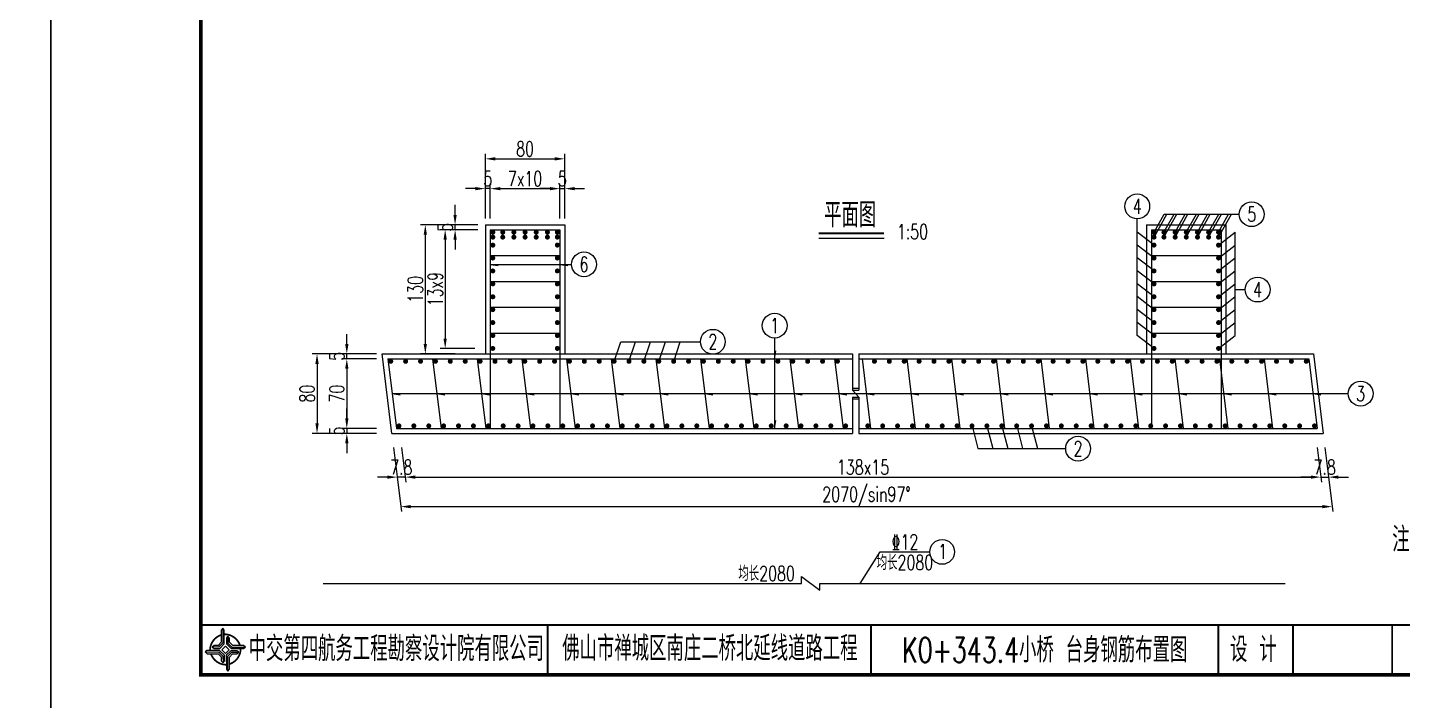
# Model space of a CAD drawing. Header units: millimetres. Extents: x -51 to 12129, y -1309 to -715.
# Drawn here: x 2884.6 to 3161.6, y -1006.8 to -871.3 of the extents above; entities that cross this region are included whole.
import ezdxf
from ezdxf.enums import TextEntityAlignment as Align

# ---------------------------------------------------------------- set-up
doc = ezdxf.new("R2010")
doc.units = ezdxf.units.MM
doc.header["$LTSCALE"] = 0.25
doc.layers.add('TEXT', color=7, linetype='Continuous', lineweight=18)
for name, color, linetype in [('YOLLOW', 7, 'Continuous'), ('图框', 7, 'Continuous'), ('尺寸标注', 2, 'Continuous'), ('文字', 7, 'Continuous'), ('文字字符', 7, 'Continuous'), ('标注', 4, 'Continuous'), ('次轮廓线', 7, 'Continuous'), ('钢筋', 6, 'Continuous')]:
    doc.layers.add(name, color=color, linetype=linetype)
doc.styles.get("Standard").update_dxf_attribs({"font": 'simplex1.shx', "width": 0.7, "bigfont": 'hztxt.shx'})
doc.dimstyles.new('比例1：50', dxfattribs={"dimscale": 0, "dimtxt": 3, "dimasz": 2, "dimexe": 1, "dimexo": 1, "dimgap": 0.5, "dimtad": 1, "dimdec": 1, "dimlfac": 5, "dimzin": 13, "dimdsep": 46, "dimtxsty": 'Standard', "dimcen": -1, "dimclrd": 256, "dimclre": 256, "dimclrt": 7, "dimaunit": 1, "dimadec": 3, "dimazin": 0, "dimtfac": 0.0005, "dimtdec": 1, "dimtix": 1, "dimtmove": 2, "dimatfit": 3, "dimfxl": 0, "dimtolj": 1, "dimtzin": 13, "dimarcsym": 0})

# ---------------------------------------------------------------- blocks, each defined once
blk = doc.blocks.new('tb')
at = {"lineweight": -3}
h = blk.add_hatch(color=256, dxfattribs=at)
h.paths.add_polyline_path([(-1.23, -0.13), (-3.78, -0.14), (-4.14, -0.41), (-1.4, -0.44), (-0.56, -1.24), (-0.54, -2.62), (-0.27, -2.2), (-0.26, -1.06)])
h.paths.add_polyline_path([(0.13, -1.08), (0.14, -3.86), (0.41, -4.26), (0.44, -1.24), (1.25, -0.43), (2.66, -0.43), (2.26, -0.16), (1.07, -0.15)])
h.paths.add_polyline_path([(1.08, 0.3), (3.62, 0.3), (4.02, 0.56), (1.25, 0.57), (0.43, 1.39), (0.43, 2.8), (0.16, 2.41), (0.15, 1.24)])
h.paths.add_polyline_path([(-0.28, 1.21), (-0.28, 3.99), (-0.56, 4.39), (-0.57, 1.41), (-1.38, 0.6), (-2.74, 0.56), (-2.33, 0.3), (-1.2, 0.29)])
for p, q in [((-0.56, 4.39), (-0.57, 1.41)), ((0.43, 2.8), (0.43, 1.39)), ((-1.38, 0.6), (-2.74, 0.56)), ((-0.57, 1.41), (-1.38, 0.6)), ((0.43, 1.39), (1.25, 0.57)), ((1.25, 0.57), (4.02, 0.56)), ((-4.14, -0.41), (-1.4, -0.44)), ((-1.4, -0.44), (-0.56, -1.24)), ((-0.56, -1.24), (-0.54, -2.62)), ((0.41, -4.26), (0.44, -1.24)), ((0.44, -1.24), (1.25, -0.43)), ((1.25, -0.43), (2.66, -0.43))]:
    blk.add_line(p, q, dxfattribs=at)
at = {"lineweight": -3, "const_width": 0.35, "flags": 128}
for points in [[(-0.9, 3.02, 0.324167), (-3.16, -0.14)], [(2.88, 0.92, 0.324403), (-0.24, 3.15)], [(0.75, -2.86, 0.325418), (3.02, 0.26)], [(-2.98, -0.76, 0.322976), (0.14, -2.98)]]:
    blk.add_lwpolyline(points, format="xyb", dxfattribs=at)
at = {"lineweight": -3, "flags": 128}
for points in [[(-0.9, 3.99), (-0.9, 1.58), (-1.53, 0.91), (-2.34, 0.91), (-2.74, 0.56), (-2.33, 0.3), (-1.2, 0.29), (-0.28, 1.21), (-0.28, 3.99), (-0.56, 4.39)], [(3.62, 0.92), (1.43, 0.92), (0.77, 1.54), (0.77, 2.38), (0.43, 2.8), (0.16, 2.41), (0.15, 1.24), (1.08, 0.3), (3.62, 0.3), (4.02, 0.56)], [(-0.04, 0.77), (0.68, 0.04), (-0.04, -0.69), (-0.77, 0.05)], [(-3.73, -0.76), (-1.54, -0.76), (-0.89, -1.39), (-0.89, -2.21), (-0.54, -2.62), (-0.27, -2.2), (-0.26, -1.06), (-1.23, -0.13), (-3.78, -0.14), (-4.14, -0.41)], [(0.75, -3.85), (0.75, -1.43), (1.4, -0.78), (2.26, -0.78), (2.66, -0.43), (2.26, -0.16), (1.07, -0.15), (0.13, -1.08), (0.14, -3.86), (0.41, -4.26)]]:
    blk.add_lwpolyline(points, close=True, dxfattribs=at)
blk = doc.blocks.new('*D845')
at = {"layer": 'Defpoints', "color": 0}
for p in [(2975.37, -911.04), (2964.76, -937.04), (2975.37, -937.04)]:
    blk.add_point(p, dxfattribs=at)
at = {"layer": '标注', "lineweight": -2}
for p, q in [((2970.76, -911.04), (2963.76, -911.04)), ((2964.76, -913.04), (2964.76, -935.04)), ((2970.76, -937.04), (2963.76, -937.04))]:
    blk.add_line(p, q, dxfattribs=at)
at = {"layer": '标注'}
for points in [[(2964.42, -913.04), (2965.09, -913.04), (2964.76, -911.04)], [(2964.42, -935.04), (2965.09, -935.04), (2964.76, -937.04)]]:
    blk.add_solid(points, dxfattribs=at)
at = {"layer": '标注', "color": 7, "insert": (2962.76, -924.04), "char_height": 3, "attachment_point": 5, "rotation": 90}
blk.add_mtext('\\A1;130', dxfattribs=at)
blk = doc.blocks.new('*D846')
at = {"layer": 'Defpoints', "color": 0}
for p in [(2970.76, -911.04), (2976.37, -911.04), (2976.37, -912.04)]:
    blk.add_point(p, dxfattribs=at)
at = {"layer": '标注', "lineweight": -2}
for p, q in [((2970.76, -909.04), (2970.76, -907.04)), ((2975.37, -911.04), (2969.76, -911.04)), ((2970.76, -912.04), (2970.76, -911.04)), ((2975.37, -912.04), (2969.76, -912.04)), ((2970.76, -914.04), (2970.76, -916.04))]:
    blk.add_line(p, q, dxfattribs=at)
at = {"layer": '标注'}
for points in [[(2970.42, -909.04), (2971.09, -909.04), (2970.76, -911.04)], [(2970.42, -914.04), (2971.09, -914.04), (2970.76, -912.04)]]:
    blk.add_solid(points, dxfattribs=at)
at = {"layer": '标注', "color": 7, "insert": (2968.76, -911.54), "char_height": 3, "attachment_point": 5, "rotation": 90}
blk.add_mtext('\\A1;5', dxfattribs=at)
blk = doc.blocks.new('*D847')
at = {"layer": 'Defpoints', "color": 0}
for p in [(2977.85, -912.04), (2968.76, -935.94), (2978.1, -935.94)]:
    blk.add_point(p, dxfattribs=at)
at = {"layer": '标注', "lineweight": -2}
for p, q in [((2974.76, -912.04), (2967.76, -912.04)), ((2968.76, -914.04), (2968.76, -933.94)), ((2974.76, -935.94), (2967.76, -935.94))]:
    blk.add_line(p, q, dxfattribs=at)
at = {"layer": '标注'}
for points in [[(2968.42, -914.04), (2969.09, -914.04), (2968.76, -912.04)], [(2968.42, -933.94), (2969.09, -933.94), (2968.76, -935.94)]]:
    blk.add_solid(points, dxfattribs=at)
at = {"layer": '标注', "color": 7, "insert": (2966.76, -923.99), "char_height": 3, "attachment_point": 5, "rotation": 90}
blk.add_mtext('\\A1;13x9', dxfattribs=at)
blk = doc.blocks.new('*D848')
at = {"layer": 'Defpoints', "color": 0}
for p in [(2956.05, -937.04), (2942.94, -953.04), (2958.02, -953.04)]:
    blk.add_point(p, dxfattribs=at)
at = {"layer": '标注', "lineweight": -2}
for p, q in [((2948.94, -937.04), (2941.94, -937.04)), ((2942.94, -939.04), (2942.94, -951.04)), ((2948.94, -953.04), (2941.94, -953.04))]:
    blk.add_line(p, q, dxfattribs=at)
at = {"layer": '标注'}
for points in [[(2942.61, -939.04), (2943.28, -939.04), (2942.94, -937.04)], [(2942.61, -951.04), (2943.28, -951.04), (2942.94, -953.04)]]:
    blk.add_solid(points, dxfattribs=at)
at = {"layer": '标注', "color": 7, "insert": (2940.94, -945.04), "char_height": 3, "attachment_point": 5, "rotation": 90}
blk.add_mtext('\\A1;80', dxfattribs=at)
blk = doc.blocks.new('*D849')
at = {"layer": 'Defpoints', "color": 0}
for p in [(2948.94, -937.04), (2958.8, -937.04), (2958.8, -938.04)]:
    blk.add_point(p, dxfattribs=at)
at = {"layer": '标注', "lineweight": -2}
for p, q in [((2948.94, -935.04), (2948.94, -933.04)), ((2954.94, -937.04), (2947.94, -937.04)), ((2954.94, -938.04), (2947.94, -938.04)), ((2948.94, -938.04), (2948.94, -937.04)), ((2948.94, -940.04), (2948.94, -942.04))]:
    blk.add_line(p, q, dxfattribs=at)
at = {"layer": '标注'}
for points in [[(2948.61, -935.04), (2949.28, -935.04), (2948.94, -937.04)], [(2948.61, -940.04), (2949.28, -940.04), (2948.94, -938.04)]]:
    blk.add_solid(points, dxfattribs=at)
at = {"layer": '标注', "color": 7, "insert": (2946.94, -937.54), "char_height": 3, "attachment_point": 5, "rotation": 90}
blk.add_mtext('\\A1;5', dxfattribs=at)
blk = doc.blocks.new('*D850')
at = {"layer": 'Defpoints', "color": 0}
for p in [(2958.8, -938.04), (2948.94, -952.04), (2960.39, -952.04)]:
    blk.add_point(p, dxfattribs=at)
at = {"layer": '标注', "lineweight": -2}
for p, q in [((2954.94, -938.04), (2947.94, -938.04)), ((2948.94, -940.04), (2948.94, -950.04)), ((2954.94, -952.04), (2947.94, -952.04))]:
    blk.add_line(p, q, dxfattribs=at)
at = {"layer": '标注'}
for points in [[(2948.61, -940.04), (2949.28, -940.04), (2948.94, -938.04)], [(2948.61, -950.04), (2949.28, -950.04), (2948.94, -952.04)]]:
    blk.add_solid(points, dxfattribs=at)
at = {"layer": '标注', "color": 7, "insert": (2946.94, -945.04), "char_height": 3, "attachment_point": 5, "rotation": 90}
blk.add_mtext('\\A1;70', dxfattribs=at)
blk = doc.blocks.new('*D851')
at = {"layer": 'Defpoints', "color": 0}
for p in [(2960.39, -952.04), (2948.94, -953.04), (2960.39, -953.04)]:
    blk.add_point(p, dxfattribs=at)
at = {"layer": '标注', "lineweight": -2}
for p, q in [((2948.94, -950.04), (2948.94, -948.04)), ((2954.94, -952.04), (2947.94, -952.04)), ((2948.94, -952.04), (2948.94, -953.04)), ((2954.94, -953.04), (2947.94, -953.04)), ((2948.94, -955.04), (2948.94, -957.04))]:
    blk.add_line(p, q, dxfattribs=at)
at = {"layer": '标注'}
for points in [[(2948.61, -950.04), (2949.28, -950.04), (2948.94, -952.04)], [(2948.61, -955.04), (2949.28, -955.04), (2948.94, -953.04)]]:
    blk.add_solid(points, dxfattribs=at)
at = {"layer": '标注', "color": 7, "insert": (2946.94, -952.54), "char_height": 3, "attachment_point": 5, "rotation": 90}
blk.add_mtext('\\A1;5', dxfattribs=at)
blk = doc.blocks.new('*D852')
at = {"layer": 'Defpoints', "color": 0}
for p in [(2992.85, -897.76), (2976.85, -911.04), (2992.85, -911.04)]:
    blk.add_point(p, dxfattribs=at)
at = {"layer": '标注', "lineweight": -2}
for p, q in [((2976.85, -903.76), (2976.85, -896.76)), ((2992.85, -903.76), (2992.85, -896.76)), ((2978.85, -897.76), (2990.85, -897.76))]:
    blk.add_line(p, q, dxfattribs=at)
at = {"layer": '标注'}
for points in [[(2978.85, -897.43), (2978.85, -898.09), (2976.85, -897.76)], [(2990.85, -897.43), (2990.85, -898.09), (2992.85, -897.76)]]:
    blk.add_solid(points, dxfattribs=at)
at = {"layer": '标注', "color": 7, "insert": (2984.85, -895.76), "char_height": 3, "attachment_point": 5}
blk.add_mtext('\\A1;80', dxfattribs=at)
blk = doc.blocks.new('*D853')
at = {"layer": 'Defpoints', "color": 0}
for p in [(2976.85, -903.76), (2976.85, -912.04), (2977.85, -912.04)]:
    blk.add_point(p, dxfattribs=at)
at = {"layer": '标注', "lineweight": -2}
for p, q in [((2976.85, -909.76), (2976.85, -902.76)), ((2977.85, -909.76), (2977.85, -902.76)), ((2974.85, -903.76), (2972.85, -903.76)), ((2977.85, -903.76), (2976.85, -903.76)), ((2979.85, -903.76), (2981.85, -903.76))]:
    blk.add_line(p, q, dxfattribs=at)
at = {"layer": '标注'}
for points in [[(2974.85, -903.43), (2974.85, -904.09), (2976.85, -903.76)], [(2979.85, -903.43), (2979.85, -904.09), (2977.85, -903.76)]]:
    blk.add_solid(points, dxfattribs=at)
at = {"layer": '标注', "color": 7, "insert": (2977.35, -901.76), "char_height": 3, "attachment_point": 5}
blk.add_mtext('\\A1;5', dxfattribs=at)
blk = doc.blocks.new('*D854')
at = {"layer": 'Defpoints', "color": 0}
for p in [(2991.85, -903.76), (2977.85, -912.04), (2991.85, -912.04)]:
    blk.add_point(p, dxfattribs=at)
at = {"layer": '标注', "lineweight": -2}
for p, q in [((2977.85, -909.76), (2977.85, -902.76)), ((2991.85, -909.76), (2991.85, -902.76)), ((2979.85, -903.76), (2989.85, -903.76))]:
    blk.add_line(p, q, dxfattribs=at)
at = {"layer": '标注'}
for points in [[(2979.85, -903.43), (2979.85, -904.09), (2977.85, -903.76)], [(2989.85, -903.43), (2989.85, -904.09), (2991.85, -903.76)]]:
    blk.add_solid(points, dxfattribs=at)
at = {"layer": '标注', "color": 7, "insert": (2984.85, -901.76), "char_height": 3, "attachment_point": 5}
blk.add_mtext('\\A1;7x10', dxfattribs=at)
blk = doc.blocks.new('*D855')
at = {"layer": 'Defpoints', "color": 0}
for p in [(2992.85, -903.76), (2991.85, -912.04), (2992.85, -912.04)]:
    blk.add_point(p, dxfattribs=at)
at = {"layer": '标注', "lineweight": -2}
for p, q in [((2991.85, -909.76), (2991.85, -902.76)), ((2992.85, -909.76), (2992.85, -902.76)), ((2989.85, -903.76), (2987.85, -903.76)), ((2991.85, -903.76), (2992.85, -903.76)), ((2994.85, -903.76), (2996.85, -903.76))]:
    blk.add_line(p, q, dxfattribs=at)
at = {"layer": '标注'}
for points in [[(2989.85, -903.43), (2989.85, -904.09), (2991.85, -903.76)], [(2994.85, -903.43), (2994.85, -904.09), (2992.85, -903.76)]]:
    blk.add_solid(points, dxfattribs=at)
at = {"layer": '标注', "color": 7, "insert": (2992.35, -901.76), "char_height": 3, "attachment_point": 5}
blk.add_mtext('\\A1;5', dxfattribs=at)
blk = doc.blocks.new('*D856')
at = {"layer": 'Defpoints', "color": 0}
for p in [(2957.83, -951.54), (2959.45, -951.54), (2959.1, -961.85)]:
    blk.add_point(p, dxfattribs=at)
at = {"layer": '标注', "lineweight": -2}
for p, q in [((2958.37, -955.9), (2959.22, -962.85)), ((2959.99, -955.9), (2960.84, -962.85)), ((2957.1, -961.85), (2955.1, -961.85)), ((2960.72, -961.85), (2959.1, -961.85)), ((2962.72, -961.85), (2964.72, -961.85))]:
    blk.add_line(p, q, dxfattribs=at)
at = {"layer": '标注'}
for points in [[(2957.1, -961.52), (2957.1, -962.18), (2959.1, -961.85)], [(2962.72, -961.52), (2962.72, -962.18), (2960.72, -961.85)]]:
    blk.add_solid(points, dxfattribs=at)
at = {"layer": '标注', "color": 7, "insert": (2959.91, -959.85), "char_height": 3, "attachment_point": 5}
blk.add_mtext('\\A1;7.8', dxfattribs=at)
blk = doc.blocks.new('*D857')
at = {"layer": 'Defpoints', "color": 0}
for p in [(2959.45, -951.54), (3143.9, -951.54), (3145.17, -961.85)]:
    blk.add_point(p, dxfattribs=at)
at = {"layer": '标注', "lineweight": -2}
for p, q in [((2959.99, -955.9), (2960.84, -962.85)), ((3144.44, -955.9), (3145.29, -962.85)), ((2962.72, -961.85), (3143.17, -961.85))]:
    blk.add_line(p, q, dxfattribs=at)
at = {"layer": '标注'}
for points in [[(2962.72, -961.52), (2962.72, -962.18), (2960.72, -961.85)], [(3143.17, -961.52), (3143.17, -962.18), (3145.17, -961.85)]]:
    blk.add_solid(points, dxfattribs=at)
at = {"layer": '标注', "color": 7, "insert": (3052.94, -959.85), "char_height": 3, "attachment_point": 5}
blk.add_mtext('\\A1;138x15', dxfattribs=at)
blk = doc.blocks.new('*D858')
at = {"layer": 'Defpoints', "color": 0}
for p in [(3143.9, -951.54), (3145.45, -951.54), (3146.72, -961.85)]:
    blk.add_point(p, dxfattribs=at)
at = {"layer": '标注', "lineweight": -2}
for p, q in [((3144.44, -955.9), (3145.29, -962.85)), ((3145.99, -955.9), (3146.84, -962.85)), ((3143.17, -961.85), (3141.17, -961.85)), ((3145.17, -961.85), (3146.72, -961.85)), ((3148.72, -961.85), (3150.72, -961.85))]:
    blk.add_line(p, q, dxfattribs=at)
at = {"layer": '标注'}
for points in [[(3143.17, -961.52), (3143.17, -962.18), (3145.17, -961.85)], [(3148.72, -961.52), (3148.72, -962.18), (3146.72, -961.85)]]:
    blk.add_solid(points, dxfattribs=at)
at = {"layer": '标注', "color": 7, "insert": (3145.94, -959.85), "char_height": 3, "attachment_point": 5}
blk.add_mtext('\\A1;7.8', dxfattribs=at)
blk = doc.blocks.new('*D859')
at = {"layer": 'Defpoints', "color": 0}
for p in [(2957.98, -952.76), (3145.6, -952.76), (3147.45, -967.8)]:
    blk.add_point(p, dxfattribs=at)
at = {"layer": '标注', "lineweight": -2}
for p, q in [((2959.1, -961.85), (2959.95, -968.8)), ((3146.72, -961.85), (3147.57, -968.8)), ((2961.83, -967.8), (3145.45, -967.8))]:
    blk.add_line(p, q, dxfattribs=at)
at = {"layer": '标注'}
for points in [[(2961.83, -967.46), (2961.83, -968.13), (2959.83, -967.8)], [(3145.45, -967.46), (3145.45, -968.13), (3147.45, -967.8)]]:
    blk.add_solid(points, dxfattribs=at)
at = {"layer": '标注', "color": 7, "insert": (3053.64, -965.8), "char_height": 3, "attachment_point": 5}
blk.add_mtext('\\A1;2070/sin97%%D', dxfattribs=at)
blk = doc.blocks.new('123')
at = {"layer": '图框', "color": 2}
blk.add_lwpolyline([(369.33, -1011.65), (369.33, -714.65), (-50.67, -714.65), (-50.67, -1011.65)], close=True, dxfattribs=at)

msp = doc.modelspace()

# ---------------------------------------------------------------- linework, layer by layer
at = {"const_width": 0.7}
msp.add_lwpolyline([(2919.54252, -1001.65472), (3299.54252, -1001.65472), (3299.54252, -724.65472), (2919.54252, -724.65472)], close=True, dxfattribs=at)
at = {"const_width": 0.4}
msp.add_lwpolyline([(2919.54252, -991.65472), (3299.54252, -991.65472)], dxfattribs=at)
at = {"layer": 'YOLLOW'}
for p, q in [((3052.38479, -983.24598), (3056.38479, -976.89869)), ((3056.38479, -976.89869), (3066.38479, -976.89869))]:
    msp.add_line(p, q, dxfattribs=at)
msp.add_circle((3068.88479, -976.89869), 2.5, dxfattribs=at)
at = {"layer": '图框', "const_width": 0.4}
for points in [[(2989.43594, -991.65472), (2989.43594, -1001.65472)], [(3054.54252, -1001.65472), (3054.54252, -991.65472)], [(3124.54252, -1001.65472), (3124.54252, -991.65472)], [(3139.54252, -1001.65472), (3139.54252, -991.65472)], [(3159.54252, -1001.65472), (3159.54252, -991.65472)]]:
    msp.add_lwpolyline(points, dxfattribs=at)
at = {"layer": '尺寸标注', "linetype": 'Continuous'}
for p, q in [((3040.56524, -983.24598), (3040.56524, -981.84605)), ((3040.56524, -981.84605), (3044.22486, -984.63359)), ((3044.22486, -984.63359), (3044.22486, -983.24598))]:
    msp.add_line(p, q, dxfattribs=at)
at = {"layer": '文字'}
msp.add_line((3044.01659, -913.729), (3057.17421, -913.729), dxfattribs=at)
at = {"layer": '文字', "const_width": 0.4}
msp.add_lwpolyline([(3044.01659, -912.729), (3057.17421, -912.729)], dxfattribs=at)
at = {"layer": '标注'}
for p, q in [((3108.18805, -933.31055), (3108.18805, -909.8354)), ((3111.56696, -912.53511), (3113.59342, -908.90426)), ((3111.56696, -913.52699), (3114.14701, -908.90426)), ((3113.56696, -912.53511), (3115.59342, -908.90426)), ((3113.56696, -913.52699), (3116.14701, -908.90426)), ((3113.59342, -908.90426), (3128.74278, -908.90426)), ((3115.81696, -912.53511), (3117.84342, -908.90426)), ((3115.81696, -913.52699), (3118.39701, -908.90426)), ((3118.06696, -912.53511), (3120.09342, -908.90426)), ((3118.06696, -913.52699), (3120.64701, -908.90426)), ((3120.31696, -912.53511), (3122.34342, -908.90426)), ((3120.31696, -913.52699), (3122.89701, -908.90426)), ((3122.56696, -912.53511), (3124.59342, -908.90426)), ((3122.56696, -913.52699), (3125.14701, -908.90426)), ((3124.56696, -912.53511), (3126.59342, -908.90426)), ((3124.56696, -913.52699), (3127.14701, -908.90426)), ((3111.56696, -915.13511), (3108.18805, -912.51055)), ((3124.56696, -915.13511), (3127.94587, -912.51055)), ((3127.94587, -933.31055), (3127.94587, -912.51055)), ((3111.56696, -917.73511), (3108.18805, -915.11055)), ((3124.56696, -917.73511), (3127.94587, -915.11055)), ((2977.85203, -919.00486), (2994.22534, -919.00486)), ((2977.85203, -919.00486), (2979.45204, -919.22971)), ((2991.85203, -919.00486), (2993.45204, -919.22971)), ((3111.56696, -920.33511), (3108.18805, -917.71055)), ((3124.56696, -920.33511), (3127.94587, -917.71055)), ((3111.56696, -922.93511), (3108.18805, -920.31055)), ((3124.56696, -922.93511), (3127.94587, -920.31055)), ((3111.56696, -925.53511), (3108.18805, -922.91055)), ((3124.56696, -925.53511), (3127.94587, -922.91055)), ((3127.94587, -924.08648), (3129.93252, -924.08648)), ((3111.56696, -928.13511), (3108.18805, -925.51055)), ((3124.56696, -928.13511), (3127.94587, -925.51055)), ((3111.56696, -930.73511), (3108.18805, -928.11055)), ((3111.56696, -933.33511), (3108.18805, -930.71055)), ((3124.56696, -930.73511), (3127.94587, -928.11055)), ((3124.56696, -933.33511), (3127.94587, -930.71055)), ((3111.56696, -935.93511), (3108.18805, -933.31055)), ((3124.56696, -935.93511), (3127.94587, -933.31055)), ((3002.79224, -938.53511), (3004.12979, -934.59596)), ((3004.12979, -934.59596), (3020.18316, -934.59596)), ((3005.79224, -938.53511), (3007.12979, -934.59596)), ((3008.79224, -938.53511), (3010.12979, -934.59596)), ((3011.79224, -938.53511), (3013.12979, -934.59596)), ((3014.79224, -938.53511), (3016.12979, -934.59596)), ((3035.13203, -933.84869), (3035.13203, -952.03511)), ((3035.13203, -938.03511), (3035.35689, -936.43509)), ((2958.08658, -945.03511), (3150.68969, -945.03511)), ((2958.08658, -945.03511), (2959.6866, -945.25996)), ((2967.08658, -945.03511), (2968.6866, -945.25996)), ((2976.08658, -945.03511), (2977.6866, -945.25996)), ((2985.08658, -945.03511), (2986.6866, -945.25996)), ((2994.08658, -945.03511), (2995.6866, -945.25996)), ((3003.08658, -945.03511), (3004.6866, -945.25996)), ((3012.08658, -945.03511), (3013.6866, -945.25996)), ((3021.08658, -945.03511), (3022.6866, -945.25996)), ((3030.08658, -945.03511), (3031.6866, -945.25996)), ((3039.08658, -945.03511), (3040.6866, -945.25996)), ((3048.08658, -945.03511), (3049.6866, -945.25996)), ((3053.60469, -945.03511), (3055.20471, -945.25996)), ((3062.60469, -945.03511), (3064.20471, -945.25996)), ((3071.60469, -945.03511), (3073.20471, -945.25996)), ((3080.60469, -945.03511), (3082.20471, -945.25996)), ((3089.60469, -945.03511), (3091.20471, -945.25996)), ((3098.60469, -945.03511), (3100.20471, -945.25996)), ((3107.60469, -945.03511), (3109.20471, -945.25996)), ((3116.60469, -945.03511), (3118.20471, -945.25996)), ((3125.60469, -945.03511), (3127.20471, -945.25996)), ((3134.60469, -945.03511), (3136.20471, -945.25996)), ((3143.60469, -945.03511), (3145.20471, -945.25996)), ((3035.13203, -952.03511), (3035.35689, -950.43509)), ((3074.89903, -951.53511), (3076.09145, -956.1192)), ((3077.89903, -951.53511), (3079.09145, -956.1192)), ((3080.89903, -951.53511), (3082.09145, -956.1192)), ((3083.89903, -951.53511), (3085.09145, -956.1192)), ((3086.89903, -951.53511), (3088.09145, -956.1192)), ((3076.09145, -956.1192), (3093.76768, -956.1192))]:
    msp.add_line(p, q, dxfattribs=at)
at = {"layer": '标注', "linetype": 'Continuous'}
for p, q in [((3050.85203, -937.03511), (3050.85203, -944.32242)), ((3052.06696, -937.03511), (3052.06696, -944.32242)), ((3050.85203, -943.95123), (3052.06696, -943.95123)), ((3050.85203, -944.32242), (3052.06696, -944.32242)), ((3050.85203, -944.32242), (3052.06696, -945.7478)), ((3050.85203, -945.7478), (3050.85203, -953.03511)), ((3050.85203, -945.7478), (3052.06696, -945.7478)), ((3050.85203, -946.11899), (3052.06696, -946.11899)), ((3052.06696, -945.7478), (3052.06696, -953.03511))]:
    msp.add_line(p, q, dxfattribs=at)
at = {"layer": '标注'}
for centre in [(3108.18805, -907.3354), (3131.24278, -908.90426), (2996.72534, -919.00486), (3132.43252, -924.08648), (3035.13203, -931.34869), (3022.68316, -934.59596), (3153.18969, -945.03511), (3096.26768, -956.1192)]:
    msp.add_circle(centre, 2.5, dxfattribs=at)
at = {"layer": '次轮廓线', "linetype": 'ByBlock'}
for p, q in [((2976.85203, -911.03511), (2992.85203, -911.03511)), ((2976.85203, -911.03511), (2976.85203, -937.03511)), ((2992.85203, -911.03511), (2992.85203, -937.03511)), ((3110.06696, -911.03511), (3126.06696, -911.03511)), ((3110.06696, -911.03511), (3110.06696, -937.03511)), ((3126.06696, -911.03511), (3126.06696, -937.03511)), ((2958.01761, -953.03511), (2956.05306, -937.03511)), ((2956.05306, -937.03511), (3050.85203, -937.03511)), ((3052.06696, -937.03511), (3143.67366, -937.03511)), ((3143.67366, -937.03511), (3145.63821, -953.03511)), ((2958.01761, -953.03511), (3050.85203, -953.03511)), ((3052.06696, -953.03511), (3145.63821, -953.03511))]:
    msp.add_line(p, q, dxfattribs=at)
at = {"layer": '钢筋'}
for p, q in [((2977.85203, -912.03511), (2977.85203, -952.03511)), ((2977.85203, -912.03511), (2991.85203, -912.03511)), ((2991.85203, -912.03511), (2991.85203, -952.03511)), ((3111.06696, -912.03511), (3125.06696, -912.03511)), ((3111.06696, -912.03511), (3111.06696, -952.03511)), ((3125.06696, -912.03511), (3125.06696, -952.03511)), ((2977.85203, -917.23511), (2991.85203, -917.23511)), ((3111.06696, -917.23511), (3125.06696, -917.23511)), ((2977.85203, -922.43511), (2991.85203, -922.43511)), ((3111.06696, -922.43511), (3125.06696, -922.43511)), ((2977.85203, -927.63511), (2991.85203, -927.63511)), ((3111.06696, -927.63511), (3125.06696, -927.63511)), ((2977.85203, -932.83511), (2991.85203, -932.83511)), ((3111.06696, -932.83511), (3125.06696, -932.83511)), ((2957.22709, -938.03511), (3050.85203, -938.03511)), ((2957.22709, -938.03511), (2958.94607, -952.03511)), ((2966.22709, -938.03511), (2967.94607, -952.03511)), ((2975.22709, -938.03511), (2976.94607, -952.03511)), ((2984.22709, -938.03511), (2985.94607, -952.03511)), ((2993.22709, -938.03511), (2994.94607, -952.03511)), ((3002.22709, -938.03511), (3003.94607, -952.03511)), ((3011.22709, -938.03511), (3012.94607, -952.03511)), ((3020.22709, -938.03511), (3021.94607, -952.03511)), ((3029.22709, -938.03511), (3030.94607, -952.03511)), ((3038.22709, -938.03511), (3039.94607, -952.03511)), ((3047.22709, -938.03511), (3048.94607, -952.03511)), ((3052.06696, -938.03511), (3142.7452, -938.03511)), ((3052.7452, -938.03511), (3054.46418, -952.03511)), ((3061.7452, -938.03511), (3063.46418, -952.03511)), ((3070.7452, -938.03511), (3072.46418, -952.03511)), ((3079.7452, -938.03511), (3081.46418, -952.03511)), ((3088.7452, -938.03511), (3090.46418, -952.03511)), ((3097.7452, -938.03511), (3099.46418, -952.03511)), ((3106.7452, -938.03511), (3108.46418, -952.03511)), ((3115.7452, -938.03511), (3117.46418, -952.03511)), ((3124.7452, -938.03511), (3126.46418, -952.03511)), ((3133.7452, -938.03511), (3135.46418, -952.03511)), ((3142.7452, -938.03511), (3144.46418, -952.03511)), ((2958.94607, -952.03511), (3050.85203, -952.03511)), ((3052.06696, -952.03511), (3144.46418, -952.03511))]:
    msp.add_line(p, q, dxfattribs=at)
at = {"layer": '钢筋', "linetype": 'ByBlock'}
for p, q in [((2944.20986, -983.24598), (3040.56524, -983.24598)), ((3044.22486, -983.24598), (3137.95985, -983.24598))]:
    msp.add_line(p, q, dxfattribs=at)
at = {"layer": '钢筋', "const_width": 0.5}
for points in [[(2978.60203, -912.53511, 1), (2978.10203, -912.53511, 1)], [(2978.60203, -913.52699, 1), (2978.10203, -913.52699, 1)], [(2980.60203, -912.53511, 1), (2980.10203, -912.53511, 1)], [(2980.60203, -913.52699, 1), (2980.10203, -913.52699, 1)], [(2982.85203, -912.53511, 1), (2982.35203, -912.53511, 1)], [(2982.85203, -913.52699, 1), (2982.35203, -913.52699, 1)], [(2985.10203, -912.53511, 1), (2984.60203, -912.53511, 1)], [(2985.10203, -913.52699, 1), (2984.60203, -913.52699, 1)], [(2987.35203, -912.53511, 1), (2986.85203, -912.53511, 1)], [(2987.35203, -913.52699, 1), (2986.85203, -913.52699, 1)], [(2989.60203, -912.53511, 1), (2989.10203, -912.53511, 1)], [(2989.60203, -913.52699, 1), (2989.10203, -913.52699, 1)], [(2991.60203, -912.53511, 1), (2991.10203, -912.53511, 1)], [(2991.60203, -913.52699, 1), (2991.10203, -913.52699, 1)], [(3111.81696, -912.53511, 1), (3111.31696, -912.53511, 1)], [(3111.81696, -913.52699, 1), (3111.31696, -913.52699, 1)], [(3113.81696, -912.53511, 1), (3113.31696, -912.53511, 1)], [(3113.81696, -913.52699, 1), (3113.31696, -913.52699, 1)], [(3116.06696, -912.53511, 1), (3115.56696, -912.53511, 1)], [(3116.06696, -913.52699, 1), (3115.56696, -913.52699, 1)], [(3118.31696, -912.53511, 1), (3117.81696, -912.53511, 1)], [(3118.31696, -913.52699, 1), (3117.81696, -913.52699, 1)], [(3120.56696, -912.53511, 1), (3120.06696, -912.53511, 1)], [(3120.56696, -913.52699, 1), (3120.06696, -913.52699, 1)], [(3122.81696, -912.53511, 1), (3122.31696, -912.53511, 1)], [(3122.81696, -913.52699, 1), (3122.31696, -913.52699, 1)], [(3124.81696, -912.53511, 1), (3124.31696, -912.53511, 1)], [(3124.81696, -913.52699, 1), (3124.31696, -913.52699, 1)], [(2978.60203, -915.13511, 1), (2978.10203, -915.13511, 1)], [(2991.60203, -915.13511, 1), (2991.10203, -915.13511, 1)], [(3111.81696, -915.13511, 1), (3111.31696, -915.13511, 1)], [(3124.81696, -915.13511, 1), (3124.31696, -915.13511, 1)], [(2978.60203, -917.73511, 1), (2978.10203, -917.73511, 1)], [(2991.60203, -917.73511, 1), (2991.10203, -917.73511, 1)], [(3111.81696, -917.73511, 1), (3111.31696, -917.73511, 1)], [(3124.81696, -917.73511, 1), (3124.31696, -917.73511, 1)], [(2978.60203, -920.33511, 1), (2978.10203, -920.33511, 1)], [(2978.60203, -922.93511, 1), (2978.10203, -922.93511, 1)], [(2991.60203, -920.33511, 1), (2991.10203, -920.33511, 1)], [(2991.60203, -922.93511, 1), (2991.10203, -922.93511, 1)], [(3111.81696, -920.33511, 1), (3111.31696, -920.33511, 1)], [(3111.81696, -922.93511, 1), (3111.31696, -922.93511, 1)], [(3124.81696, -920.33511, 1), (3124.31696, -920.33511, 1)], [(3124.81696, -922.93511, 1), (3124.31696, -922.93511, 1)], [(2978.60203, -925.53511, 1), (2978.10203, -925.53511, 1)], [(2991.60203, -925.53511, 1), (2991.10203, -925.53511, 1)], [(3111.81696, -925.53511, 1), (3111.31696, -925.53511, 1)], [(3124.81696, -925.53511, 1), (3124.31696, -925.53511, 1)], [(2978.60203, -928.13511, 1), (2978.10203, -928.13511, 1)], [(2991.60203, -928.13511, 1), (2991.10203, -928.13511, 1)], [(3111.81696, -928.13511, 1), (3111.31696, -928.13511, 1)], [(3124.81696, -928.13511, 1), (3124.31696, -928.13511, 1)], [(2978.60203, -930.73511, 1), (2978.10203, -930.73511, 1)], [(2991.60203, -930.73511, 1), (2991.10203, -930.73511, 1)], [(3111.81696, -930.73511, 1), (3111.31696, -930.73511, 1)], [(3124.81696, -930.73511, 1), (3124.31696, -930.73511, 1)], [(2978.60203, -933.33511, 1), (2978.10203, -933.33511, 1)], [(2991.60203, -933.33511, 1), (2991.10203, -933.33511, 1)], [(3111.81696, -933.33511, 1), (3111.31696, -933.33511, 1)], [(3124.81696, -933.33511, 1), (3124.31696, -933.33511, 1)], [(2978.60203, -935.93511, 1), (2978.10203, -935.93511, 1)], [(2991.60203, -935.93511, 1), (2991.10203, -935.93511, 1)], [(3111.81696, -935.93511, 1), (3111.31696, -935.93511, 1)], [(3124.81696, -935.93511, 1), (3124.31696, -935.93511, 1)], [(2958.04224, -938.53511, 1), (2957.54224, -938.53511, 1)], [(2961.04224, -938.53511, 1), (2960.54224, -938.53511, 1)], [(2964.04224, -938.53511, 1), (2963.54224, -938.53511, 1)], [(2967.04224, -938.53511, 1), (2966.54224, -938.53511, 1)], [(2970.04224, -938.53511, 1), (2969.54224, -938.53511, 1)], [(2973.04224, -938.53511, 1), (2972.54224, -938.53511, 1)], [(2976.04224, -938.53511, 1), (2975.54224, -938.53511, 1)], [(2979.04224, -938.53511, 1), (2978.54224, -938.53511, 1)], [(2982.04224, -938.53511, 1), (2981.54224, -938.53511, 1)], [(2985.04224, -938.53511, 1), (2984.54224, -938.53511, 1)], [(2988.04224, -938.53511, 1), (2987.54224, -938.53511, 1)], [(2991.04224, -938.53511, 1), (2990.54224, -938.53511, 1)], [(2994.04224, -938.53511, 1), (2993.54224, -938.53511, 1)], [(2997.04224, -938.53511, 1), (2996.54224, -938.53511, 1)], [(3000.04224, -938.53511, 1), (2999.54224, -938.53511, 1)], [(3003.04224, -938.53511, 1), (3002.54224, -938.53511, 1)], [(3006.04224, -938.53511, 1), (3005.54224, -938.53511, 1)], [(3009.04224, -938.53511, 1), (3008.54224, -938.53511, 1)], [(3012.04224, -938.53511, 1), (3011.54224, -938.53511, 1)], [(3015.04224, -938.53511, 1), (3014.54224, -938.53511, 1)], [(3018.04224, -938.53511, 1), (3017.54224, -938.53511, 1)], [(3021.04224, -938.53511, 1), (3020.54224, -938.53511, 1)], [(3024.04224, -938.53511, 1), (3023.54224, -938.53511, 1)], [(3027.04224, -938.53511, 1), (3026.54224, -938.53511, 1)], [(3030.04224, -938.53511, 1), (3029.54224, -938.53511, 1)], [(3033.04224, -938.53511, 1), (3032.54224, -938.53511, 1)], [(3036.04224, -938.53511, 1), (3035.54224, -938.53511, 1)], [(3039.04224, -938.53511, 1), (3038.54224, -938.53511, 1)], [(3042.04224, -938.53511, 1), (3041.54224, -938.53511, 1)], [(3045.04224, -938.53511, 1), (3044.54224, -938.53511, 1)], [(3048.04224, -938.53511, 1), (3047.54224, -938.53511, 1)], [(3055.49144, -938.53511, 1), (3054.99144, -938.53511, 1)], [(3058.49144, -938.53511, 1), (3057.99144, -938.53511, 1)], [(3061.49144, -938.53511, 1), (3060.99144, -938.53511, 1)], [(3064.49144, -938.53511, 1), (3063.99144, -938.53511, 1)], [(3067.49144, -938.53511, 1), (3066.99144, -938.53511, 1)], [(3070.49144, -938.53511, 1), (3069.99144, -938.53511, 1)], [(3073.49144, -938.53511, 1), (3072.99144, -938.53511, 1)], [(3076.49144, -938.53511, 1), (3075.99144, -938.53511, 1)], [(3079.49144, -938.53511, 1), (3078.99144, -938.53511, 1)], [(3082.49144, -938.53511, 1), (3081.99144, -938.53511, 1)], [(3085.49144, -938.53511, 1), (3084.99144, -938.53511, 1)], [(3088.49144, -938.53511, 1), (3087.99144, -938.53511, 1)], [(3091.49144, -938.53511, 1), (3090.99144, -938.53511, 1)], [(3094.49144, -938.53511, 1), (3093.99144, -938.53511, 1)], [(3097.49144, -938.53511, 1), (3096.99144, -938.53511, 1)], [(3100.49144, -938.53511, 1), (3099.99144, -938.53511, 1)], [(3103.49144, -938.53511, 1), (3102.99144, -938.53511, 1)], [(3106.49144, -938.53511, 1), (3105.99144, -938.53511, 1)], [(3109.49144, -938.53511, 1), (3108.99144, -938.53511, 1)], [(3112.49144, -938.53511, 1), (3111.99144, -938.53511, 1)], [(3115.49144, -938.53511, 1), (3114.99144, -938.53511, 1)], [(3118.49144, -938.53511, 1), (3117.99144, -938.53511, 1)], [(3121.49144, -938.53511, 1), (3120.99144, -938.53511, 1)], [(3124.49144, -938.53511, 1), (3123.99144, -938.53511, 1)], [(3127.49144, -938.53511, 1), (3126.99144, -938.53511, 1)], [(3130.49144, -938.53511, 1), (3129.99144, -938.53511, 1)], [(3133.49144, -938.53511, 1), (3132.99144, -938.53511, 1)], [(3136.49144, -938.53511, 1), (3135.99144, -938.53511, 1)], [(3139.49144, -938.53511, 1), (3138.99144, -938.53511, 1)], [(3142.49144, -938.53511, 1), (3141.99144, -938.53511, 1)], [(2959.69983, -951.53511, 1), (2959.19983, -951.53511, 1)], [(2962.69983, -951.53511, 1), (2962.19983, -951.53511, 1)], [(2965.69983, -951.53511, 1), (2965.19983, -951.53511, 1)], [(2968.69983, -951.53511, 1), (2968.19983, -951.53511, 1)], [(2971.69983, -951.53511, 1), (2971.19983, -951.53511, 1)], [(2974.69983, -951.53511, 1), (2974.19983, -951.53511, 1)], [(2977.69983, -951.53511, 1), (2977.19983, -951.53511, 1)], [(2980.69983, -951.53511, 1), (2980.19983, -951.53511, 1)], [(2983.69983, -951.53511, 1), (2983.19983, -951.53511, 1)], [(2986.69983, -951.53511, 1), (2986.19983, -951.53511, 1)], [(2989.69983, -951.53511, 1), (2989.19983, -951.53511, 1)], [(2992.69983, -951.53511, 1), (2992.19983, -951.53511, 1)], [(2995.69983, -951.53511, 1), (2995.19983, -951.53511, 1)], [(2998.69983, -951.53511, 1), (2998.19983, -951.53511, 1)], [(3001.69983, -951.53511, 1), (3001.19983, -951.53511, 1)], [(3004.69983, -951.53511, 1), (3004.19983, -951.53511, 1)], [(3007.69983, -951.53511, 1), (3007.19983, -951.53511, 1)], [(3010.69983, -951.53511, 1), (3010.19983, -951.53511, 1)], [(3013.69983, -951.53511, 1), (3013.19983, -951.53511, 1)], [(3016.69983, -951.53511, 1), (3016.19983, -951.53511, 1)], [(3019.69983, -951.53511, 1), (3019.19983, -951.53511, 1)], [(3022.69983, -951.53511, 1), (3022.19983, -951.53511, 1)], [(3025.69983, -951.53511, 1), (3025.19983, -951.53511, 1)], [(3028.69983, -951.53511, 1), (3028.19983, -951.53511, 1)], [(3031.69983, -951.53511, 1), (3031.19983, -951.53511, 1)], [(3034.69983, -951.53511, 1), (3034.19983, -951.53511, 1)], [(3037.69983, -951.53511, 1), (3037.19983, -951.53511, 1)], [(3040.69983, -951.53511, 1), (3040.19983, -951.53511, 1)], [(3043.69983, -951.53511, 1), (3043.19983, -951.53511, 1)], [(3046.69983, -951.53511, 1), (3046.19983, -951.53511, 1)], [(3049.69983, -951.53511, 1), (3049.19983, -951.53511, 1)], [(3054.14903, -951.53511, 1), (3053.64903, -951.53511, 1)], [(3057.14903, -951.53511, 1), (3056.64903, -951.53511, 1)], [(3060.14903, -951.53511, 1), (3059.64903, -951.53511, 1)], [(3063.14903, -951.53511, 1), (3062.64903, -951.53511, 1)], [(3066.14903, -951.53511, 1), (3065.64903, -951.53511, 1)], [(3069.14903, -951.53511, 1), (3068.64903, -951.53511, 1)], [(3072.14903, -951.53511, 1), (3071.64903, -951.53511, 1)], [(3075.14903, -951.53511, 1), (3074.64903, -951.53511, 1)], [(3078.14903, -951.53511, 1), (3077.64903, -951.53511, 1)], [(3081.14903, -951.53511, 1), (3080.64903, -951.53511, 1)], [(3084.14903, -951.53511, 1), (3083.64903, -951.53511, 1)], [(3087.14903, -951.53511, 1), (3086.64903, -951.53511, 1)], [(3090.14903, -951.53511, 1), (3089.64903, -951.53511, 1)], [(3093.14903, -951.53511, 1), (3092.64903, -951.53511, 1)], [(3096.14903, -951.53511, 1), (3095.64903, -951.53511, 1)], [(3099.14903, -951.53511, 1), (3098.64903, -951.53511, 1)], [(3102.14903, -951.53511, 1), (3101.64903, -951.53511, 1)], [(3105.14903, -951.53511, 1), (3104.64903, -951.53511, 1)], [(3108.14903, -951.53511, 1), (3107.64903, -951.53511, 1)], [(3111.14903, -951.53511, 1), (3110.64903, -951.53511, 1)], [(3114.14903, -951.53511, 1), (3113.64903, -951.53511, 1)], [(3117.14903, -951.53511, 1), (3116.64903, -951.53511, 1)], [(3120.14903, -951.53511, 1), (3119.64903, -951.53511, 1)], [(3123.14903, -951.53511, 1), (3122.64903, -951.53511, 1)], [(3126.14903, -951.53511, 1), (3125.64903, -951.53511, 1)], [(3129.14903, -951.53511, 1), (3128.64903, -951.53511, 1)], [(3132.14903, -951.53511, 1), (3131.64903, -951.53511, 1)], [(3135.14903, -951.53511, 1), (3134.64903, -951.53511, 1)], [(3138.14903, -951.53511, 1), (3137.64903, -951.53511, 1)], [(3141.14903, -951.53511, 1), (3140.64903, -951.53511, 1)], [(3144.14903, -951.53511, 1), (3143.64903, -951.53511, 1)]]:
    msp.add_lwpolyline(points, format="xyb", close=True, dxfattribs=at)

# ---------------------------------------------------------------- block references
at = {"lineweight": -3}
msp.add_blockref('tb', (2924.53825, -996.64938), dxfattribs=at)
at = {"layer": '标注'}
for p in [(2520, 0), (2940, 0)]:
    msp.add_blockref('123', p, dxfattribs=at)

# ---------------------------------------------------------------- texts
at = {"linetype": 'Continuous', "width": 0.7}
for s, p in [('4', (3108.18805, -907.3354)), ('5', (3131.24278, -908.90426)), ('6', (2996.72534, -919.00486)), ('4', (3132.43252, -924.08648)), ('1', (3035.13203, -931.34869)), ('2', (3022.68316, -934.59596)), ('3', (3153.18969, -945.03511)), ('2', (3096.26768, -956.1192))]:
    msp.add_text(s, height=3, dxfattribs=at).set_placement(p, align=Align.MIDDLE_CENTER)
at = {"width": 0.7}
msp.add_text('注', height=5, dxfattribs=at).set_placement((3159.55259, -971.92384), align=Align.TOP_LEFT)
at = {"layer": 'TEXT', "width": 0.7}
msp.add_text('1', height=3, dxfattribs=at).set_placement((3068.98076, -976.81952), align=Align.MIDDLE)
at = {"layer": '图框', "width": 0.7}
for s, p in [('中交第四航务工程勘察设计院有限公司', (2958.90762, -996.40628)), ('佛山市禅城区南庄二桥北延线道路工程', (3022.08677, -996.34002)), ('K0+343.4小桥 台身钢筋布置图', (3089.54252, -996.65472)), ('设 计', (3131.58718, -996.56013))]:
    msp.add_text(s, height=5, dxfattribs=at).set_placement(p, align=Align.MIDDLE_CENTER)
at = {"layer": '文字', "width": 0.7}
for s, height, p in [('平面图', 5, (3050.35127, -909.05885)), ('1:50', 3, (3062.88849, -912.42991))]:
    msp.add_text(s, height=height, dxfattribs=at).set_placement(p, align=Align.MIDDLE_CENTER)
at = {"layer": '文字字符', "width": 0.7}
for s, p in [('%%13212', (3061.38479, -974.89869)), ('均长2080', (3061.38479, -978.89869)), ('均长2080', (3033.5146, -981.1084))]:
    msp.add_text(s, height=3, dxfattribs=at).set_placement(p, align=Align.MIDDLE)

# ---------------------------------------------------------------- dimensions: what is measured, and where the dimension line sits
at = {"layer": '标注'}
for base, p1, p2, picture, middle in [((2992.85203, -897.76151), (2976.85203, -911.03511), (2992.85203, -911.03511), '*D852', (2984.85203, -895.76151)), ((2976.85203, -903.76151), (2977.85203, -912.03511), (2976.85203, -912.03511), '*D853', (2977.35203, -901.76151)), ((2992.85203, -903.76151), (2991.85203, -912.03511), (2992.85203, -912.03511), '*D855', (2992.35203, -901.76151)), ((3146.72048, -961.84945), (3143.89903, -951.53511), (3145.45403, -951.53511), '*D858', (3145.94298, -959.84945))]:
    dim = msp.add_linear_dim(base=base, p1=p1, p2=p2, dimstyle='比例1：50', override={"dimscale": 1}, dxfattribs=at)
    dim.commit()
    dim.dimension.update_dxf_attribs({"geometry": picture, "text_midpoint": middle})
for base, p1, p2, text, picture, middle in [((2991.85203, -903.76151), (2977.85203, -912.03511), (2991.85203, -912.03511), '7x10', '*D854', (2984.85203, -901.76151)), ((2959.09988, -961.84945), (2959.44983, -951.53511), (2957.83344, -951.53511), '7.8', '*D856', (2959.90808, -959.84945)), ((3147.45078, -967.79728), (2957.98366, -952.75855), (3145.60425, -952.75855), '2070/sin97%%D', '*D859', (3053.64048, -965.79728)), ((3145.16548, -961.84945), (2959.44983, -951.53511), (3143.89903, -951.53511), '138x15', '*D857', (3052.94087, -959.84945))]:
    dim = msp.add_linear_dim(base=base, p1=p1, p2=p2, text=text, dimstyle='比例1：50', override={"dimscale": 1}, dxfattribs=at)
    dim.commit()
    dim.dimension.update_dxf_attribs({"geometry": picture, "text_midpoint": middle})
for base, p1, p2, picture, middle in [((2970.75739, -911.03511), (2976.37348, -912.03511), (2976.37348, -911.03511), '*D846', (2968.75739, -911.53511)), ((2964.75739, -937.03511), (2975.37348, -911.03511), (2975.37348, -937.03511), '*D845', (2962.75739, -924.03511)), ((2948.94263, -937.03511), (2958.79652, -938.03511), (2958.79652, -937.03511), '*D849', (2946.94263, -937.53511)), ((2942.94263, -953.03511), (2956.05306, -937.03511), (2958.01761, -953.03511), '*D848', (2940.94263, -945.03511)), ((2948.94263, -952.03511), (2958.79652, -938.03511), (2960.38881, -952.03511), '*D850', (2946.94263, -945.03511)), ((2948.94263, -953.03511), (2960.38881, -952.03511), (2960.38881, -953.03511), '*D851', (2946.94263, -952.53511))]:
    dim = msp.add_linear_dim(base=base, p1=p1, p2=p2, angle=90, dimstyle='比例1：50', override={"dimscale": 1}, dxfattribs=at)
    dim.commit()
    dim.dimension.update_dxf_attribs({"geometry": picture, "text_midpoint": middle})
dim = msp.add_linear_dim(base=(2968.75739, -935.93772), p1=(2977.85203, -912.03511), p2=(2978.10204, -935.93772), angle=90, text='13x9', dimstyle='比例1：50', override={"dimscale": 1}, dxfattribs=at)
dim.commit()
dim.dimension.update_dxf_attribs({"geometry": '*D847', "text_midpoint": (2966.75739, -923.98641)})

doc.saveas('drawing.dxf')
